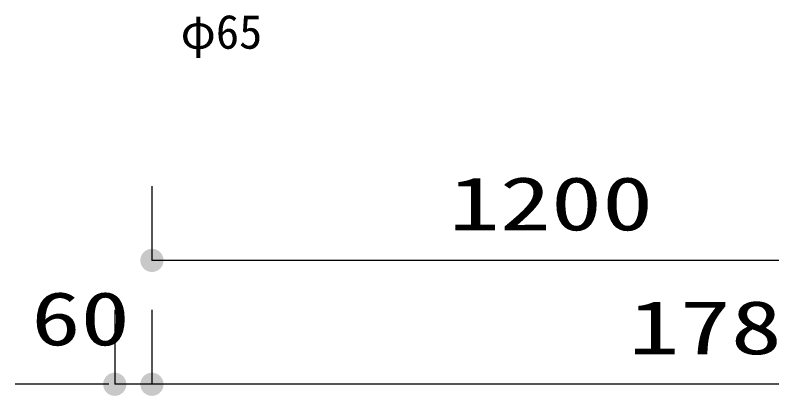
# Model space of a CAD drawing. Units: millimetres, scale not verified. Extents: x -9604 to 7714, y -6452 to 5625.
# Drawn here: x -6512 to -5292, y -301 to 313 of the extents above; entities that cross this region are included whole.
import ezdxf
from ezdxf.enums import TextEntityAlignment as Align

# ---------------------------------------------------------------- set-up
doc = ezdxf.new("R2010")
doc.units = ezdxf.units.MM
doc.header["$LTSCALE"] = 30
doc.layers.add('0-1_KIKI', color=3, linetype='Continuous', lineweight=25)
doc.layers.add('0-6_SUNPO', color=7, linetype='Continuous', lineweight=25)
doc.styles.add('MS Gothic', font='')
doc.styles.add('ＭＳ ゴシック', font='')
doc.styles.get('MS Gothic').set_extended_font_data('MS Gothic')
doc.styles.get('ＭＳ ゴシック').set_extended_font_data('MS Gothic')

msp = doc.modelspace()

# ---------------------------------------------------------------- linework, layer by layer
at = {"layer": '0-6_SUNPO', "color": 4}
for p, q in [((-6291.74, 37.4), (-6291.74, -82.6)), ((-5091.74, -82.6), (-6291.74, -82.6)), ((-6351.74, -162.6), (-6351.74, -282.6)), ((-6291.74, -162.6), (-6291.74, -282.6)), ((-6291.74, -162.6), (-6291.74, -282.6)), ((-6361.12, -282.6), (-6512.32, -282.6)), ((-6291.74, -282.6), (-6351.74, -282.6)), ((-4511.74, -282.6), (-6291.74, -282.6))]:
    msp.add_line(p, q, dxfattribs=at)
at = {"layer": '0-6_SUNPO'}
for points in [[(-6307.33, -72.18), (-6291.74, -82.6), (-6309.07, -75.42)], [(-6305, -69.34), (-6291.74, -82.6), (-6307.33, -72.18)], [(-6302.16, -67.01), (-6291.74, -82.6), (-6305, -69.34)], [(-6298.92, -65.28), (-6291.74, -82.6), (-6302.16, -67.01)], [(-6295.4, -64.21), (-6291.74, -82.6), (-6298.92, -65.28)], [(-6291.74, -63.85), (-6291.74, -82.6), (-6295.4, -64.21)], [(-6288.09, -64.21), (-6291.74, -82.6), (-6291.74, -63.85)], [(-6284.57, -65.28), (-6291.74, -82.6), (-6288.09, -64.21)], [(-6281.33, -67.01), (-6291.74, -82.6), (-6284.57, -65.28)], [(-6278.48, -69.34), (-6291.74, -82.6), (-6281.33, -67.01)], [(-6276.15, -72.18), (-6291.74, -82.6), (-6278.48, -69.34)], [(-6274.42, -75.42), (-6291.74, -82.6), (-6276.15, -72.18)], [(-6310.13, -78.94), (-6291.74, -82.6), (-6310.49, -82.6)], [(-6310.49, -82.6), (-6291.74, -82.6), (-6310.13, -86.26)], [(-6309.07, -75.42), (-6291.74, -82.6), (-6310.13, -78.94)], [(-6310.13, -86.26), (-6291.74, -82.6), (-6309.07, -89.77)], [(-6309.07, -89.77), (-6291.74, -82.6), (-6307.33, -93.02)], [(-6307.33, -93.02), (-6291.74, -82.6), (-6305, -95.86)], [(-6305, -95.86), (-6291.74, -82.6), (-6302.16, -98.19)], [(-6302.16, -98.19), (-6291.74, -82.6), (-6298.92, -99.92)], [(-6298.92, -99.92), (-6291.74, -82.6), (-6295.4, -100.99)], [(-6295.4, -100.99), (-6291.74, -82.6), (-6291.74, -101.35)], [(-6273.35, -78.94), (-6291.74, -82.6), (-6274.42, -75.42)], [(-6272.99, -82.6), (-6291.74, -82.6), (-6273.35, -78.94)], [(-6291.74, -101.35), (-6291.74, -82.6), (-6288.09, -100.99)], [(-6288.09, -100.99), (-6291.74, -82.6), (-6284.57, -99.92)], [(-6284.57, -99.92), (-6291.74, -82.6), (-6281.33, -98.19)], [(-6281.33, -98.19), (-6291.74, -82.6), (-6278.48, -95.86)], [(-6278.48, -95.86), (-6291.74, -82.6), (-6276.15, -93.02)], [(-6276.15, -93.02), (-6291.74, -82.6), (-6274.42, -89.77)], [(-6274.42, -89.77), (-6291.74, -82.6), (-6273.35, -86.26)], [(-6273.35, -86.26), (-6291.74, -82.6), (-6272.99, -82.6)], [(-6362.16, -267.01), (-6351.74, -282.6), (-6365, -269.34)], [(-6358.92, -265.28), (-6351.74, -282.6), (-6362.16, -267.01)], [(-6355.4, -264.21), (-6351.74, -282.6), (-6358.92, -265.28)], [(-6351.74, -263.85), (-6351.74, -282.6), (-6355.4, -264.21)], [(-6348.09, -264.21), (-6351.74, -282.6), (-6351.74, -263.85)], [(-6344.57, -265.28), (-6351.74, -282.6), (-6348.09, -264.21)], [(-6341.33, -267.01), (-6351.74, -282.6), (-6344.57, -265.28)], [(-6338.48, -269.34), (-6351.74, -282.6), (-6341.33, -267.01)], [(-6302.16, -267.01), (-6291.74, -282.6), (-6305, -269.34)], [(-6302.16, -267.01), (-6291.74, -282.6), (-6305, -269.34)], [(-6298.92, -265.28), (-6291.74, -282.6), (-6302.16, -267.01)], [(-6298.92, -265.28), (-6291.74, -282.6), (-6302.16, -267.01)], [(-6295.4, -264.21), (-6291.74, -282.6), (-6298.92, -265.28)], [(-6295.4, -264.21), (-6291.74, -282.6), (-6298.92, -265.28)], [(-6291.74, -263.85), (-6291.74, -282.6), (-6295.4, -264.21)], [(-6291.74, -263.85), (-6291.74, -282.6), (-6295.4, -264.21)], [(-6288.09, -264.21), (-6291.74, -282.6), (-6291.74, -263.85)], [(-6288.09, -264.21), (-6291.74, -282.6), (-6291.74, -263.85)], [(-6284.57, -265.28), (-6291.74, -282.6), (-6288.09, -264.21)], [(-6284.57, -265.28), (-6291.74, -282.6), (-6288.09, -264.21)], [(-6281.33, -267.01), (-6291.74, -282.6), (-6284.57, -265.28)], [(-6281.33, -267.01), (-6291.74, -282.6), (-6284.57, -265.28)], [(-6278.48, -269.34), (-6291.74, -282.6), (-6281.33, -267.01)], [(-6278.48, -269.34), (-6291.74, -282.6), (-6281.33, -267.01)], [(-6370.13, -278.94), (-6351.74, -282.6), (-6370.49, -282.6)], [(-6369.07, -275.42), (-6351.74, -282.6), (-6370.13, -278.94)], [(-6367.33, -272.18), (-6351.74, -282.6), (-6369.07, -275.42)], [(-6365, -269.34), (-6351.74, -282.6), (-6367.33, -272.18)], [(-6336.15, -272.18), (-6351.74, -282.6), (-6338.48, -269.34)], [(-6334.42, -275.42), (-6351.74, -282.6), (-6336.15, -272.18)], [(-6333.35, -278.94), (-6351.74, -282.6), (-6334.42, -275.42)], [(-6332.99, -282.6), (-6351.74, -282.6), (-6333.35, -278.94)], [(-6310.13, -278.94), (-6291.74, -282.6), (-6310.49, -282.6)], [(-6310.13, -278.94), (-6291.74, -282.6), (-6310.49, -282.6)], [(-6309.07, -275.42), (-6291.74, -282.6), (-6310.13, -278.94)], [(-6309.07, -275.42), (-6291.74, -282.6), (-6310.13, -278.94)], [(-6307.33, -272.18), (-6291.74, -282.6), (-6309.07, -275.42)], [(-6307.33, -272.18), (-6291.74, -282.6), (-6309.07, -275.42)], [(-6305, -269.34), (-6291.74, -282.6), (-6307.33, -272.18)], [(-6305, -269.34), (-6291.74, -282.6), (-6307.33, -272.18)], [(-6276.15, -272.18), (-6291.74, -282.6), (-6278.48, -269.34)], [(-6276.15, -272.18), (-6291.74, -282.6), (-6278.48, -269.34)], [(-6274.42, -275.42), (-6291.74, -282.6), (-6276.15, -272.18)], [(-6274.42, -275.42), (-6291.74, -282.6), (-6276.15, -272.18)], [(-6273.35, -278.94), (-6291.74, -282.6), (-6274.42, -275.42)], [(-6273.35, -278.94), (-6291.74, -282.6), (-6274.42, -275.42)], [(-6272.99, -282.6), (-6291.74, -282.6), (-6273.35, -278.94)], [(-6272.99, -282.6), (-6291.74, -282.6), (-6273.35, -278.94)], [(-6370.49, -282.6), (-6351.74, -282.6), (-6370.13, -286.26)], [(-6370.13, -286.26), (-6351.74, -282.6), (-6369.07, -289.77)], [(-6369.07, -289.77), (-6351.74, -282.6), (-6367.33, -293.02)], [(-6367.33, -293.02), (-6351.74, -282.6), (-6365, -295.86)], [(-6365, -295.86), (-6351.74, -282.6), (-6362.16, -298.19)], [(-6362.16, -298.19), (-6351.74, -282.6), (-6358.92, -299.92)], [(-6358.92, -299.92), (-6351.74, -282.6), (-6355.4, -300.99)], [(-6355.4, -300.99), (-6351.74, -282.6), (-6351.74, -301.35)], [(-6351.74, -301.35), (-6351.74, -282.6), (-6348.09, -300.99)], [(-6348.09, -300.99), (-6351.74, -282.6), (-6344.57, -299.92)], [(-6344.57, -299.92), (-6351.74, -282.6), (-6341.33, -298.19)], [(-6341.33, -298.19), (-6351.74, -282.6), (-6338.48, -295.86)], [(-6338.48, -295.86), (-6351.74, -282.6), (-6336.15, -293.02)], [(-6336.15, -293.02), (-6351.74, -282.6), (-6334.42, -289.77)], [(-6334.42, -289.77), (-6351.74, -282.6), (-6333.35, -286.26)], [(-6333.35, -286.26), (-6351.74, -282.6), (-6332.99, -282.6)], [(-6310.49, -282.6), (-6291.74, -282.6), (-6310.13, -286.26)], [(-6310.49, -282.6), (-6291.74, -282.6), (-6310.13, -286.26)], [(-6310.13, -286.26), (-6291.74, -282.6), (-6309.07, -289.77)], [(-6310.13, -286.26), (-6291.74, -282.6), (-6309.07, -289.77)], [(-6309.07, -289.77), (-6291.74, -282.6), (-6307.33, -293.02)], [(-6309.07, -289.77), (-6291.74, -282.6), (-6307.33, -293.02)], [(-6307.33, -293.02), (-6291.74, -282.6), (-6305, -295.86)], [(-6307.33, -293.02), (-6291.74, -282.6), (-6305, -295.86)], [(-6305, -295.86), (-6291.74, -282.6), (-6302.16, -298.19)], [(-6305, -295.86), (-6291.74, -282.6), (-6302.16, -298.19)], [(-6302.16, -298.19), (-6291.74, -282.6), (-6298.92, -299.92)], [(-6302.16, -298.19), (-6291.74, -282.6), (-6298.92, -299.92)], [(-6298.92, -299.92), (-6291.74, -282.6), (-6295.4, -300.99)], [(-6298.92, -299.92), (-6291.74, -282.6), (-6295.4, -300.99)], [(-6295.4, -300.99), (-6291.74, -282.6), (-6291.74, -301.35)], [(-6295.4, -300.99), (-6291.74, -282.6), (-6291.74, -301.35)], [(-6291.74, -301.35), (-6291.74, -282.6), (-6288.09, -300.99)], [(-6288.09, -300.99), (-6291.74, -282.6), (-6284.57, -299.92)], [(-6284.57, -299.92), (-6291.74, -282.6), (-6281.33, -298.19)], [(-6281.33, -298.19), (-6291.74, -282.6), (-6278.48, -295.86)], [(-6278.48, -295.86), (-6291.74, -282.6), (-6276.15, -293.02)], [(-6276.15, -293.02), (-6291.74, -282.6), (-6274.42, -289.77)], [(-6274.42, -289.77), (-6291.74, -282.6), (-6273.35, -286.26)], [(-6273.35, -286.26), (-6291.74, -282.6), (-6272.99, -282.6)], [(-6291.74, -301.35), (-6291.74, -282.6), (-6288.09, -300.99)], [(-6288.09, -300.99), (-6291.74, -282.6), (-6284.57, -299.92)], [(-6284.57, -299.92), (-6291.74, -282.6), (-6281.33, -298.19)], [(-6281.33, -298.19), (-6291.74, -282.6), (-6278.48, -295.86)], [(-6278.48, -295.86), (-6291.74, -282.6), (-6276.15, -293.02)], [(-6276.15, -293.02), (-6291.74, -282.6), (-6274.42, -289.77)], [(-6274.42, -289.77), (-6291.74, -282.6), (-6273.35, -286.26)], [(-6273.35, -286.26), (-6291.74, -282.6), (-6272.99, -282.6)]]:
    msp.add_solid(points, dxfattribs=at)

# ---------------------------------------------------------------- texts
at = {"layer": '0-1_KIKI', "color": 4, "style": 'MS Gothic'}
msp.add_text('φ65', height=54.99, dxfattribs=at).set_placement((-6245.56, 242.59), align=Align.BOTTOM_LEFT)
at = {"layer": '0-6_SUNPO', "color": 3, "style": 'ＭＳ ゴシック'}
for s, width, p in [('1200', 1.4, (-5813.46, -60.1)), ('60', 1.35, (-6486.3, -245.78)), ('1780', 1.4, (-5523.46, -260.1))]:
    msp.add_text(s, height=86.59, dxfattribs=dict(at, width=width)).set_placement(p, align=Align.BOTTOM_LEFT)

doc.saveas('drawing.dxf')
